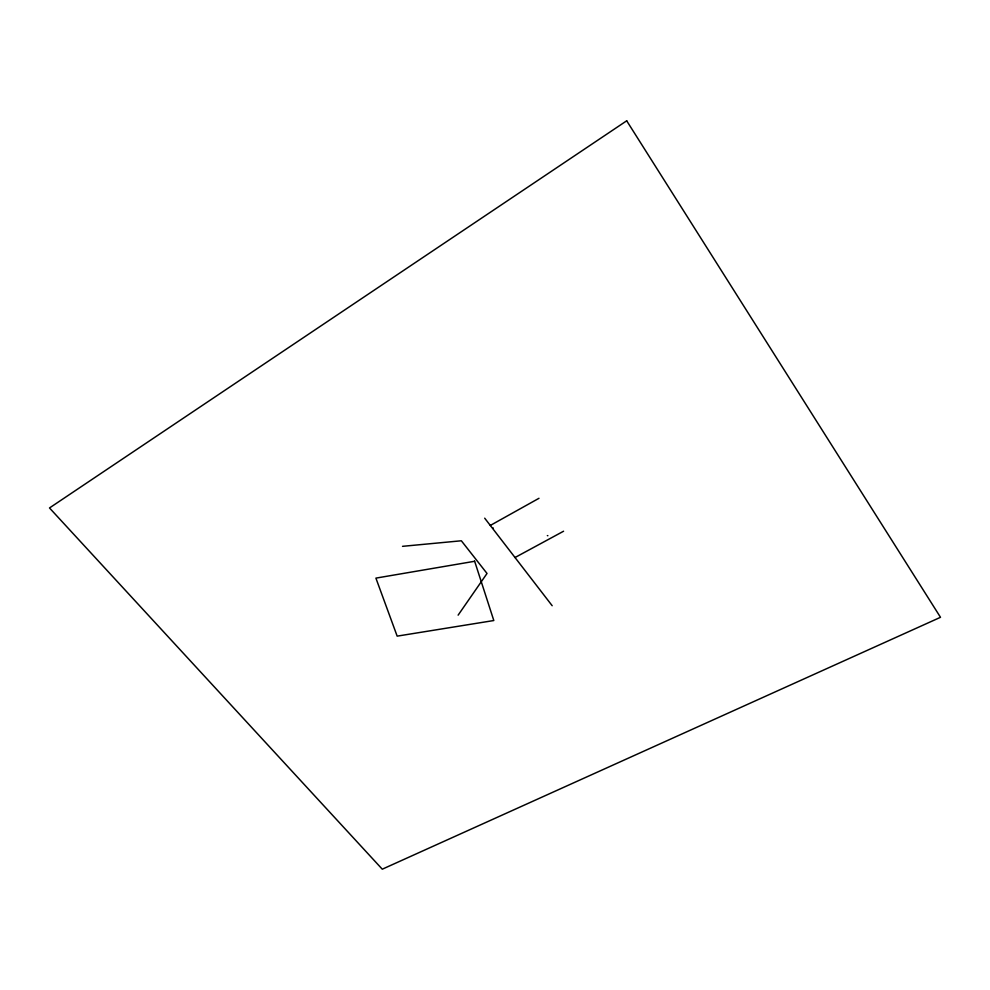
<?xml version="1.0" encoding="UTF-8"?>
<svg xmlns="http://www.w3.org/2000/svg" width="990" height="990" viewBox="0 0 990 990"><rect width="100%" height="100%" fill="white"/><g stroke="black" fill="none" stroke-linecap="round" stroke-linejoin="round"><path stroke-width="1.49" d="M492.822 527.868L493.317 528.115M474.482 561.305L375.903 578.123L397.163 636.137L493.812 620.532L474.569 560.996M547.866 535.677L547.359 535.627M458.123 615.149L487.018 573.457L461.352 540.775L402.522 546.332M490.298 525.455L538.993 498.292M515.023 557.519L563.582 531.222M484.704 518.191L552.173 605.719M626.695 120.805L49.5 507.957L382.276 869.195L940.5 617.302L626.695 120.805"/></g></svg>
